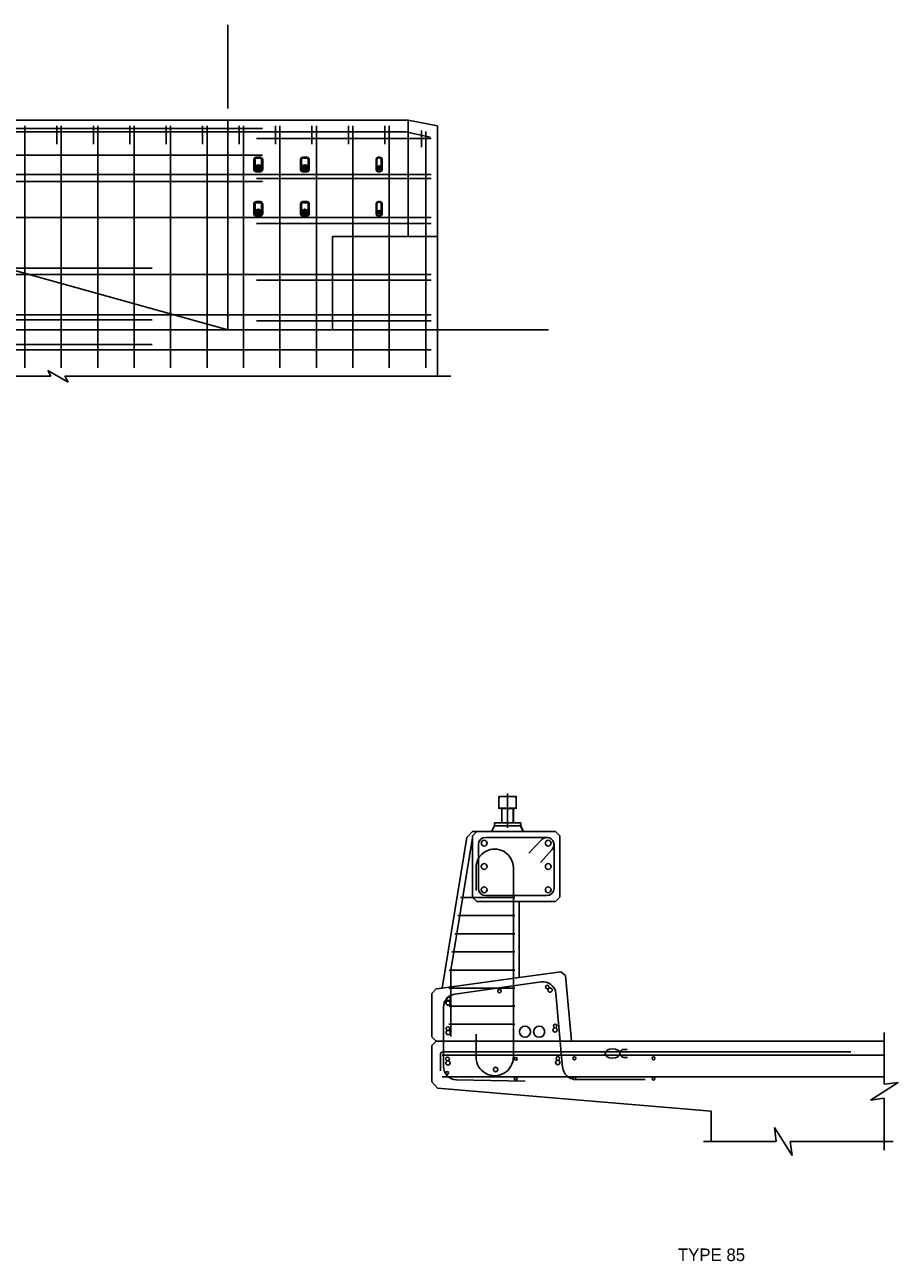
# Model space of a CAD drawing. Extents: x 25748.5 to 25802.9, y -3094.4 to -3056.4.
# Drawn here: x 25779.31 to 25791.82, y -3093.96 to -3076.26 of the extents above; entities that cross this region are included whole.
import ezdxf

# ---------------------------------------------------------------- set-up
doc = ezdxf.new("R2010")
doc.units = 0
for name, color, linetype in [('212 Leaders and Dim Lines', 7, 'Continuous'), ('220 Structural Steel', 7, 'Continuous'), ('222 Structural Steel', 7, 'Continuous'), ('border_NO-PLOT', 7, 'Continuous'), ('str_Center-Line-A', 7, 'Continuous'), ('str_Concrete-A', 7, 'Continuous'), ('str_Existing-Steel-H', 7, 'Continuous'), ('str_Grades-A', 7, 'Continuous'), ('str_Reinforcement-A', 7, 'Continuous'), ('str_Reinforcement-B', 7, 'Continuous'), ('str_Reinforcement-C', 7, 'Continuous'), ('str_Reinforcement-D', 7, 'Continuous'), ('str_Reinforcement-E', 7, 'Continuous'), ('str_Reinforcement-F', 7, 'Continuous'), ('str_Reinforcement-G', 7, 'Continuous'), ('str_Reinforcement-I', 7, 'Continuous'), ('str_Reinforcement-J', 7, 'Continuous'), ('str_Reinforcement-K', 7, 'Continuous'), ('str_Reinforcement-O', 7, 'Continuous'), ('str_Structural-Steel-A', 7, 'Continuous'), ('str_Text-A', 7, 'Continuous')]:
    doc.layers.add(name, color=color, linetype=linetype)

msp = doc.modelspace()

# ---------------------------------------------------------------- linework, layer by layer
at = {"layer": '212 Leaders and Dim Lines'}
msp.add_line((25786.225, -3087.75), (25786.225, -3087.263), dxfattribs=at)
at = {"layer": '220 Structural Steel'}
for p, q in [((25785.265, -3090.999), (25785.265, -3091.228)), ((25791.62, -3091.004), (25785.288, -3091.004)), ((25791.142, -3090.957), (25785.307, -3090.957)), ((25791.62, -3091.316), (25785.288, -3091.316))]:
    msp.add_line(p, q, dxfattribs=at)
msp.add_arc((25785.307, -3090.999), 0.0417, 90, 180, dxfattribs=at)
at = {"layer": '222 Structural Steel'}
for p, q in [((25786.142, -3087.681), (25786.142, -3087.472)), ((25786.308, -3087.681), (25786.308, -3087.472))]:
    msp.add_line(p, q, dxfattribs=at)
for points in [[(25786.1, -3087.306), (25786.35, -3087.306), (25786.35, -3087.472), (25786.1, -3087.472)], [(25786.038, -3087.681), (25786.413, -3087.681), (25786.413, -3087.722), (25786.038, -3087.722)]]:
    msp.add_lwpolyline(points, close=True, dxfattribs=at)
at = {"layer": 'str_Center-Line-A'}
msp.add_line((25782.22, -3076.257), (25782.22, -3077.458), dxfattribs=at)
at = {"layer": 'str_Concrete-A'}
for p, q in [((25784.804, -3077.622), (25768.388, -3077.622)), ((25782.22, -3080.622), (25782.22, -3077.622)), ((25784.804, -3079.289), (25784.804, -3077.622)), ((25784.804, -3077.622), (25785.221, -3077.705)), ((25785.221, -3081.289), (25785.221, -3077.705)), ((25783.721, -3080.622), (25783.721, -3079.289)), ((25785.221, -3079.289), (25783.721, -3079.289)), ((25778.637, -3079.627), (25782.22, -3080.622)), ((25785.221, -3080.622), (25778.637, -3080.622)), ((25767.55, -3081.289), (25779.689, -3081.289)), ((25779.689, -3081.289), (25779.643, -3081.206)), ((25779.643, -3081.206), (25779.935, -3081.372)), ((25779.935, -3081.372), (25779.889, -3081.289)), ((25779.889, -3081.289), (25785.414, -3081.289)), ((25786.142, -3087.68), (25786.142, -3087.473)), ((25786.31, -3087.68), (25786.31, -3087.473)), ((25785.642, -3087.889), (25785.726, -3087.806)), ((25785.726, -3087.806), (25786.913, -3087.806)), ((25785.788, -3087.806), (25785.726, -3087.868)), ((25786.037, -3087.722), (25785.997, -3087.806)), ((25786.038, -3087.722), (25785.998, -3087.806)), ((25786.413, -3087.722), (25786.452, -3087.806)), ((25786.414, -3087.722), (25786.454, -3087.806)), ((25786.913, -3087.806), (25786.976, -3087.868)), ((25785.288, -3090.046), (25785.642, -3087.889)), ((25785.726, -3087.868), (25785.726, -3088.743)), ((25786.976, -3087.868), (25786.976, -3088.743)), ((25785.788, -3088.806), (25785.726, -3088.743)), ((25785.788, -3088.806), (25786.392, -3088.806)), ((25786.392, -3088.806), (25786.392, -3089.896)), ((25786.392, -3088.806), (25786.913, -3088.806)), ((25786.976, -3088.743), (25786.913, -3088.806)), ((25785.286, -3090.047), (25786.392, -3089.896)), ((25786.392, -3089.896), (25786.99, -3089.814)), ((25786.99, -3089.814), (25787.057, -3089.868)), ((25787.057, -3089.868), (25787.141, -3090.806)), ((25785.204, -3090.056), (25785.142, -3090.125)), ((25785.142, -3090.125), (25785.142, -3090.743)), ((25785.204, -3090.056), (25785.288, -3090.046)), ((25791.62, -3090.68), (25791.62, -3091.423)), ((25785.142, -3090.743), (25785.205, -3090.806)), ((25785.142, -3090.868), (25785.205, -3090.806)), ((25785.205, -3090.806), (25791.62, -3090.806)), ((25785.142, -3090.868), (25785.142, -3091.389)), ((25785.142, -3091.389), (25785.225, -3091.477)), ((25785.225, -3091.477), (25789.142, -3091.806)), ((25791.82, -3091.398), (25791.42, -3091.648)), ((25791.62, -3091.423), (25791.82, -3091.398)), ((25791.42, -3091.648), (25791.62, -3091.623)), ((25791.62, -3091.623), (25791.62, -3092.367)), ((25789.142, -3091.806), (25789.142, -3092.241)), ((25790.074, -3092.241), (25790.049, -3092.041)), ((25790.049, -3092.041), (25790.299, -3092.441)), ((25789.033, -3092.241), (25790.074, -3092.241)), ((25790.299, -3092.441), (25790.274, -3092.241)), ((25790.274, -3092.241), (25791.745, -3092.241))]:
    msp.add_line(p, q, dxfattribs=at)
for points in [[(25786.121, -3087.305), (25786.331, -3087.305)], [(25786.1, -3087.452), (25786.1, -3087.326)], [(25786.331, -3087.473), (25786.121, -3087.473)], [(25786.351, -3087.326), (25786.351, -3087.452)]]:
    msp.add_lwpolyline(points, dxfattribs=at)
msp.add_lwpolyline([(25786.037, -3087.68), (25786.414, -3087.68), (25786.414, -3087.722), (25786.037, -3087.722)], close=True, dxfattribs=at)
for centre, start, end in [((25786.121, -3087.326), 90, 180), ((25786.331, -3087.326), 0, 90), ((25786.121, -3087.452), 180, 270), ((25786.331, -3087.452), 270, 0)]:
    msp.add_arc(centre, 0.0208, start, end, dxfattribs=at)
at = {"layer": 'str_Existing-Steel-H'}
for p, q in [((25782.596, -3078.186), (25782.596, -3078.33)), ((25782.611, -3078.186), (25782.611, -3078.33)), ((25782.688, -3078.153), (25782.628, -3078.153)), ((25782.688, -3078.169), (25782.628, -3078.169)), ((25782.705, -3078.33), (25782.705, -3078.186)), ((25782.721, -3078.33), (25782.721, -3078.186)), ((25783.262, -3078.186), (25783.262, -3078.33)), ((25783.278, -3078.186), (25783.278, -3078.33)), ((25783.355, -3078.153), (25783.295, -3078.153)), ((25783.355, -3078.169), (25783.295, -3078.169)), ((25783.372, -3078.33), (25783.372, -3078.186)), ((25783.387, -3078.33), (25783.387, -3078.186)), ((25784.346, -3078.33), (25784.346, -3078.186)), ((25784.356, -3078.33), (25784.356, -3078.186)), ((25784.378, -3078.153), (25784.397, -3078.153)), ((25784.378, -3078.164), (25784.397, -3078.164)), ((25784.419, -3078.186), (25784.419, -3078.33)), ((25784.429, -3078.186), (25784.429, -3078.33)), ((25782.628, -3078.346), (25782.688, -3078.346)), ((25782.628, -3078.362), (25782.688, -3078.362)), ((25783.295, -3078.346), (25783.355, -3078.346)), ((25783.295, -3078.362), (25783.355, -3078.362)), ((25784.397, -3078.351), (25784.378, -3078.351)), ((25784.397, -3078.362), (25784.378, -3078.362)), ((25782.596, -3078.821), (25782.596, -3078.965)), ((25782.611, -3078.821), (25782.611, -3078.965)), ((25782.688, -3078.789), (25782.628, -3078.789)), ((25782.688, -3078.805), (25782.628, -3078.805)), ((25782.705, -3078.965), (25782.705, -3078.821)), ((25782.721, -3078.965), (25782.721, -3078.821)), ((25783.262, -3078.821), (25783.262, -3078.965)), ((25783.278, -3078.821), (25783.278, -3078.965)), ((25783.355, -3078.789), (25783.295, -3078.789)), ((25783.355, -3078.805), (25783.295, -3078.805)), ((25783.372, -3078.965), (25783.372, -3078.821)), ((25783.387, -3078.965), (25783.387, -3078.821)), ((25784.346, -3078.821), (25784.346, -3078.965)), ((25784.356, -3078.821), (25784.356, -3078.965)), ((25784.397, -3078.789), (25784.378, -3078.789)), ((25784.397, -3078.799), (25784.378, -3078.799)), ((25784.419, -3078.965), (25784.419, -3078.821)), ((25784.429, -3078.965), (25784.429, -3078.821)), ((25782.628, -3078.982), (25782.688, -3078.982)), ((25782.628, -3078.997), (25782.688, -3078.997)), ((25783.295, -3078.982), (25783.355, -3078.982)), ((25783.295, -3078.997), (25783.355, -3078.997)), ((25784.378, -3078.987), (25784.397, -3078.987)), ((25784.378, -3078.997), (25784.397, -3078.997))]:
    msp.add_line(p, q, dxfattribs=at)
for centre, radius, start, end in [((25782.628, -3078.186), 0.0322, 90, 180), ((25782.628, -3078.186), 0.0166, 90, 180), ((25782.688, -3078.186), 0.0322, 0, 90), ((25782.688, -3078.186), 0.0166, 360, 90), ((25783.295, -3078.186), 0.0322, 90, 180), ((25783.295, -3078.186), 0.0166, 90, 180), ((25783.355, -3078.186), 0.0322, 0, 90), ((25783.355, -3078.186), 0.0166, 360, 90), ((25784.378, -3078.186), 0.0322, 90, 180), ((25784.378, -3078.186), 0.0218, 90, 180), ((25784.397, -3078.186), 0.0322, 0, 90), ((25784.397, -3078.186), 0.0218, 360, 90), ((25782.628, -3078.33), 0.0322, 180, 270), ((25782.628, -3078.33), 0.0166, 180, 270), ((25782.688, -3078.33), 0.0322, 270, 360), ((25782.688, -3078.33), 0.0166, 270, 0), ((25783.295, -3078.33), 0.0322, 180, 270), ((25783.295, -3078.33), 0.0166, 180, 270), ((25783.355, -3078.33), 0.0322, 270, 360), ((25783.355, -3078.33), 0.0166, 270, 0), ((25784.378, -3078.33), 0.0322, 180, 270), ((25784.378, -3078.33), 0.0218, 180, 270), ((25784.397, -3078.33), 0.0322, 270, 360), ((25784.397, -3078.33), 0.0218, 270, 0), ((25782.628, -3078.821), 0.0322, 90, 180), ((25782.628, -3078.821), 0.0166, 90, 180), ((25782.688, -3078.821), 0.0322, 0, 90), ((25782.688, -3078.821), 0.0166, 360, 90), ((25783.295, -3078.821), 0.0322, 90, 180), ((25783.295, -3078.821), 0.0166, 90, 180), ((25783.355, -3078.821), 0.0322, 0, 90), ((25783.355, -3078.821), 0.0166, 360, 90), ((25784.378, -3078.821), 0.0322, 90, 180), ((25784.378, -3078.821), 0.0218, 90, 180), ((25784.397, -3078.821), 0.0322, 0, 90), ((25784.397, -3078.821), 0.0218, 360, 90), ((25782.628, -3078.965), 0.0322, 180, 270), ((25782.628, -3078.965), 0.0166, 180, 270), ((25782.688, -3078.965), 0.0322, 270, 360), ((25782.688, -3078.965), 0.0166, 270, 0), ((25783.295, -3078.965), 0.0322, 180, 270), ((25783.295, -3078.965), 0.0166, 180, 270), ((25783.355, -3078.965), 0.0166, 270, 0), ((25783.355, -3078.965), 0.0322, 270, 360), ((25784.378, -3078.965), 0.0322, 180, 270), ((25784.378, -3078.965), 0.0218, 180, 270), ((25784.397, -3078.965), 0.0322, 270, 360), ((25784.397, -3078.965), 0.0218, 270, 0)]:
    msp.add_arc(centre, radius, start, end, dxfattribs=at)
at = {"layer": 'str_Grades-A'}
msp.add_line((25785.221, -3080.622), (25786.813, -3080.622), dxfattribs=at)
at = {"layer": 'str_Reinforcement-A'}
for p, q in [((25774.637, -3079.741), (25781.137, -3079.741)), ((25774.637, -3080.481), (25781.137, -3080.481)), ((25774.637, -3080.836), (25781.137, -3080.836)), ((25787.892, -3090.924), (25787.939, -3090.924)), ((25787.892, -3091.038), (25787.943, -3091.038))]:
    msp.add_line(p, q, dxfattribs=at)
msp.add_arc((25787.892, -3090.981), 0.057, 89.9986, 270.0011, dxfattribs=at)
msp.add_ellipse((25787.729, -3090.981), major_axis=(0.106, 0), ratio=0.630621, dxfattribs=at)
at = {"layer": 'str_Reinforcement-B'}
for p, q in [((25785.809, -3087.993), (25785.809, -3088.618)), ((25786.788, -3087.889), (25785.913, -3087.889)), ((25786.703, -3087.933), (25786.531, -3088.116)), ((25786.892, -3088.618), (25786.892, -3087.993)), ((25786.865, -3088.063), (25786.698, -3088.249)), ((25785.913, -3088.722), (25786.788, -3088.722))]:
    msp.add_line(p, q, dxfattribs=at)
for centre, start, end in [((25785.913, -3087.993), 90, 180), ((25786.788, -3087.993), 317.7826, 144.9637), ((25785.913, -3088.618), 180, 270), ((25786.788, -3088.618), 270, 0)]:
    msp.add_arc(centre, 0.104, start, end, dxfattribs=at)
at = {"layer": 'str_Reinforcement-C'}
for centre, radius in [((25786.111, -3090.087), 0.026), ((25786.796, -3090.032), 0.026), ((25785.38, -3090.201), 0.026), ((25785.372, -3090.624), 0.026), ((25786.477, -3090.67), 0.0792), ((25786.679, -3090.671), 0.0794), ((25786.908, -3090.588), 0.026), ((25785.367, -3091.059), 0.026), ((25786.946, -3091.053), 0.026)]:
    msp.add_circle(centre, radius, dxfattribs=at)
at = {"layer": 'str_Reinforcement-D'}
for p, q in [((25785.555, -3088.749), (25786.329, -3088.749)), ((25785.513, -3089.009), (25786.329, -3089.009)), ((25785.472, -3089.268), (25786.329, -3089.268)), ((25785.43, -3089.527), (25786.329, -3089.527)), ((25785.389, -3089.787), (25786.329, -3089.787)), ((25785.385, -3090.046), (25786.329, -3090.046)), ((25785.389, -3090.305), (25786.329, -3090.305)), ((25785.386, -3090.564), (25786.329, -3090.564))]:
    msp.add_line(p, q, dxfattribs=at)
at = {"layer": 'str_Reinforcement-E'}
for p, q in [((25757.199, -3077.741), (25782.72, -3077.741)), ((25757.199, -3078.123), (25782.72, -3078.123)), ((25757.199, -3078.503), (25782.72, -3078.503))]:
    msp.add_line(p, q, dxfattribs=at)
for centre in [(25785.892, -3087.972), (25786.809, -3087.972), (25785.892, -3088.306), (25786.809, -3088.306), (25785.892, -3088.639), (25786.809, -3088.639)]:
    msp.add_circle(centre, 0.0417, dxfattribs=at)
at = {"layer": 'str_Reinforcement-F'}
for p, q in [((25778.727, -3077.789), (25781.69, -3077.789)), ((25780.46, -3077.789), (25782.356, -3077.789)), ((25782.221, -3077.789), (25784.766, -3077.789)), ((25782.631, -3077.887), (25785.131, -3077.887)), ((25784.766, -3077.789), (25785.12, -3077.868)), ((25782.631, -3078.46), (25785.131, -3078.46)), ((25782.631, -3079.101), (25785.131, -3079.101)), ((25757.199, -3079.83), (25785.131, -3079.83)), ((25782.631, -3079.913), (25785.131, -3079.913)), ((25773.435, -3080.411), (25785.131, -3080.411)), ((25782.631, -3080.494), (25785.131, -3080.494)), ((25757.137, -3080.911), (25785.131, -3080.911))]:
    msp.add_line(p, q, dxfattribs=at)
at = {"layer": 'str_Reinforcement-G'}
for centre in [(25786.835, -3090.074), (25785.375, -3090.261), (25785.378, -3090.682), (25786.907, -3090.645), (25785.373, -3091.117), (25786.055, -3091.211), (25786.945, -3091.111)]:
    msp.add_circle(centre, 0.0312, dxfattribs=at)
at = {"layer": 'str_Reinforcement-I'}
for p, q in [((25779.317, -3077.705), (25779.316, -3081.167)), ((25779.838, -3077.705), (25779.838, -3081.168)), ((25780.36, -3077.706), (25780.36, -3081.168)), ((25780.882, -3077.706), (25780.881, -3081.168)), ((25781.403, -3077.706), (25781.403, -3081.168)), ((25781.925, -3077.706), (25781.924, -3081.168)), ((25782.446, -3077.706), (25782.446, -3081.168)), ((25782.968, -3077.706), (25782.968, -3081.168)), ((25783.49, -3077.706), (25783.489, -3081.168)), ((25784.011, -3077.706), (25784.011, -3081.168)), ((25784.533, -3077.706), (25784.532, -3081.168)), ((25785.054, -3081.167), (25785.054, -3077.787)), ((25785.775, -3088.651), (25785.775, -3088.321)), ((25786.309, -3088.306), (25786.309, -3090.542)), ((25786.309, -3090.542), (25786.309, -3091.03)), ((25785.775, -3090.705), (25785.775, -3091.035))]:
    msp.add_line(p, q, dxfattribs=at)
msp.add_lwpolyline([(25785.726, -3087.896), (25785.415, -3089.787), (25785.415, -3090.738)], dxfattribs=at)
for centre, start, end in [((25786.042, -3088.323), 359.2696, 179.6511), ((25786.042, -3091.033), 180.3489, 0.7304)]:
    msp.add_arc(centre, 0.267, start, end, dxfattribs=at)
at = {"layer": 'str_Reinforcement-J'}
for p, q in [((25779.775, -3077.705), (25779.775, -3077.969)), ((25780.297, -3077.706), (25780.297, -3077.969)), ((25780.818, -3077.706), (25780.818, -3077.969)), ((25781.34, -3077.706), (25781.34, -3077.969)), ((25781.861, -3077.706), (25781.861, -3077.969)), ((25782.383, -3077.706), (25782.383, -3077.969)), ((25782.905, -3077.706), (25782.905, -3077.969)), ((25783.426, -3077.706), (25783.426, -3077.969)), ((25783.948, -3077.706), (25783.948, -3077.969)), ((25784.469, -3077.706), (25784.469, -3077.969)), ((25784.993, -3077.771), (25784.993, -3078.008))]:
    msp.add_line(p, q, dxfattribs=at)
at = {"layer": 'str_Reinforcement-K'}
for p, q in [((25778.727, -3078.402), (25785.131, -3078.402)), ((25778.727, -3079.018), (25785.131, -3079.018))]:
    msp.add_line(p, q, dxfattribs=at)
at = {"layer": 'str_Reinforcement-O'}
for p, q in [((25785.47, -3090.132), (25786.706, -3089.956)), ((25786.919, -3090.124), (25787.015, -3091.182)), ((25785.309, -3091.17), (25785.309, -3090.318)), ((25786.476, -3091.379), (25785.496, -3091.358)), ((25787.202, -3091.352), (25788.196, -3091.352))]:
    msp.add_line(p, q, dxfattribs=at)
for centre in [(25787.183, -3091.051), (25788.316, -3091.051), (25786.343, -3091.059), (25785.36, -3091.26), (25786.343, -3091.341), (25787.183, -3091.337), (25788.316, -3091.341)]:
    msp.add_circle(centre, 0.0208, dxfattribs=at)
for centre, start, end in [((25786.732, -3090.141), 5.1944, 98.1301), ((25785.496, -3090.318), 98.1301, 180), ((25785.496, -3091.17), 180, 270), ((25787.202, -3091.165), 185.1944, 270)]:
    msp.add_arc(centre, 0.187, start, end, dxfattribs=at)
at = {"layer": 'str_Structural-Steel-A'}
for centre, radius in [((25782.658, -3078.304), 0.0417), ((25782.658, -3078.304), 0.0365), ((25783.325, -3078.304), 0.0417), ((25783.325, -3078.304), 0.0365), ((25784.387, -3078.304), 0.026), ((25784.387, -3078.304), 0.026), ((25782.658, -3078.94), 0.0417), ((25782.658, -3078.94), 0.0365), ((25783.325, -3078.94), 0.0417), ((25783.325, -3078.94), 0.0365), ((25784.387, -3078.94), 0.026), ((25784.387, -3078.94), 0.026)]:
    msp.add_circle(centre, radius, dxfattribs=at)
at = {"layer": 'str_Text-A'}
for centre, radius in [((25782.658, -3078.304), 0.0334), ((25782.658, -3078.304), 0.025), ((25782.658, -3078.304), 0.0167), ((25783.325, -3078.304), 0.0334), ((25783.325, -3078.304), 0.025), ((25783.325, -3078.304), 0.0167), ((25784.387, -3078.304), 0.0177), ((25782.658, -3078.304), 0.00837), ((25782.658, -3078.304), 0.0000333), ((25783.325, -3078.304), 0.00837), ((25783.325, -3078.304), 0.0000333), ((25784.387, -3078.304), 0.00937), ((25784.387, -3078.304), 0.00104), ((25782.658, -3078.94), 0.0334), ((25782.658, -3078.94), 0.025), ((25782.658, -3078.94), 0.0167), ((25782.658, -3078.94), 0.00837), ((25782.658, -3078.94), 0.0000333), ((25783.325, -3078.94), 0.0417), ((25783.325, -3078.94), 0.0334), ((25783.325, -3078.94), 0.025), ((25783.325, -3078.94), 0.0167), ((25783.325, -3078.94), 0.00837), ((25783.325, -3078.94), 0.0000333), ((25784.387, -3078.94), 0.0177), ((25784.387, -3078.94), 0.00937), ((25784.387, -3078.94), 0.00104)]:
    msp.add_circle(centre, radius, dxfattribs=at)

# ---------------------------------------------------------------- texts
at = {"layer": 'border_NO-PLOT'}
msp.add_text('TYPE 85', height=0.18, dxfattribs=at).set_placement((25788.664, -3093.953))

doc.saveas('drawing.dxf')
